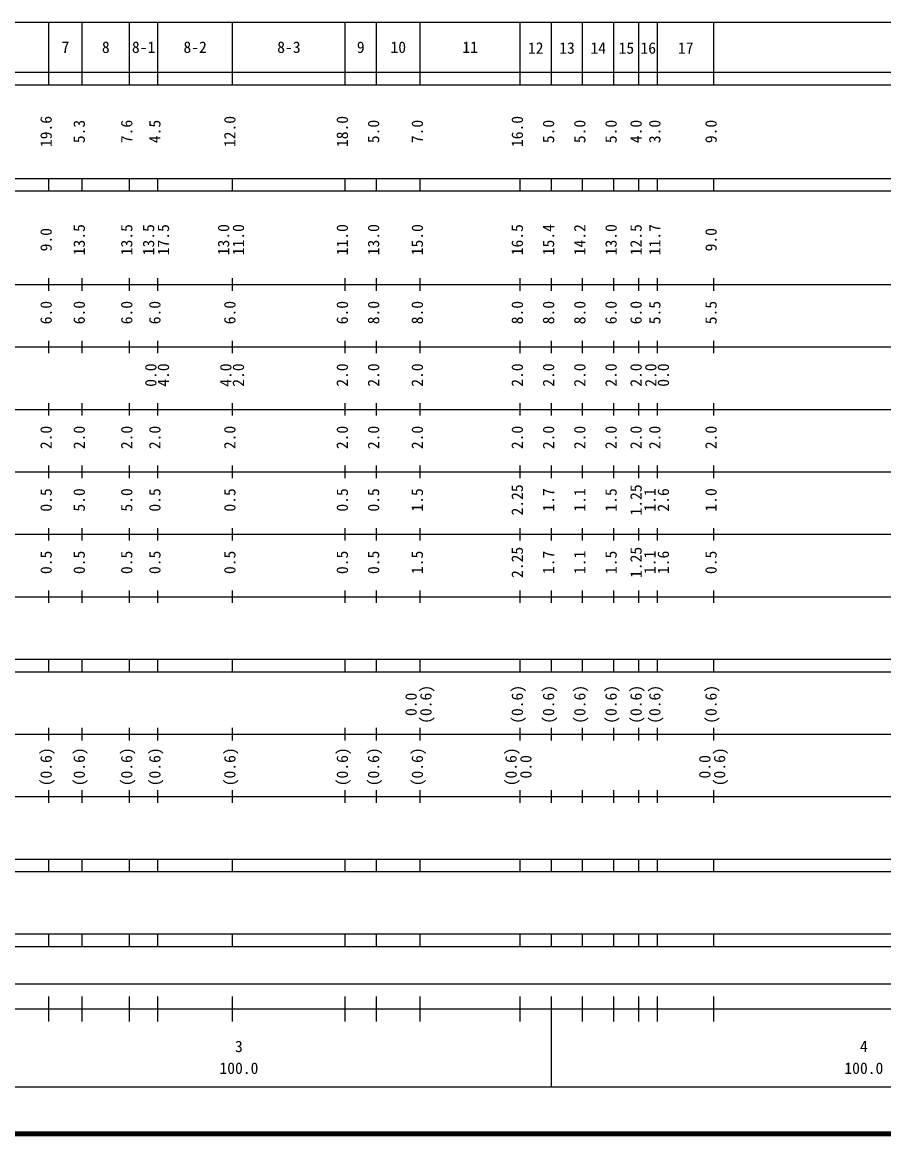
# Model space of a CAD drawing. Units: millimetres on the paper, enlarged 1000 times. Extents: x 40000 to 680000, y 20000 to 380000.
# Drawn here: x 283331 to 421185, y 20000 to 198000 of the extents above; entities that cross this region are included whole.
import ezdxf
from ezdxf.enums import TextEntityAlignment as Align

# ---------------------------------------------------------------- set-up
doc = ezdxf.new("R2010")
doc.units = ezdxf.units.MM
doc.header["$LTSCALE"] = 1000
doc.layers.add('M-TTL', color=2, linetype='Continuous', lineweight=140)
doc.layers.add('M-TTL-BAND', color=7, linetype='Continuous', lineweight=25)
doc.styles.add('ＭＳ ゴシック', font='')
doc.styles.get('ＭＳ ゴシック').set_extended_font_data('MS Gothic')

msp = doc.modelspace()

# ---------------------------------------------------------------- linework, layer by layer
at = {"layer": 'M-TTL'}
msp.add_line((40000, 20000), (680000, 20000), dxfattribs=at)
at = {"layer": 'M-TTL-BAND'}
for p, q in [((68000, 198000), (579000, 198000)), ((287600, 188000), (287600, 198000)), ((292900, 188000), (292900, 198000)), ((300500, 188000), (300500, 198000)), ((305000, 188000), (305000, 198000)), ((317000, 188000), (317000, 198000)), ((335000, 188000), (335000, 198000)), ((340000, 188000), (340000, 198000)), ((347000, 188000), (347000, 198000)), ((363000, 188000), (363000, 198000)), ((368000, 188000), (368000, 198000)), ((373000, 188000), (373000, 198000)), ((378000, 188000), (378000, 198000)), ((382000, 188000), (382000, 198000)), ((385000, 188000), (385000, 198000)), ((394000, 188000), (394000, 198000)), ((40000, 190000), (579000, 190000)), ((40000, 188000), (579000, 188000)), ((40000, 173000), (579000, 173000)), ((287600, 171000), (287600, 173000)), ((292900, 171000), (292900, 173000)), ((300500, 171000), (300500, 173000)), ((305000, 171000), (305000, 173000)), ((317000, 171000), (317000, 173000)), ((335000, 171000), (335000, 173000)), ((340000, 171000), (340000, 173000)), ((347000, 171000), (347000, 173000)), ((363000, 171000), (363000, 173000)), ((368000, 171000), (368000, 173000)), ((373000, 171000), (373000, 173000)), ((378000, 171000), (378000, 173000)), ((382000, 171000), (382000, 173000)), ((385000, 171000), (385000, 173000)), ((394000, 171000), (394000, 173000)), ((40000, 171000), (579000, 171000)), ((287600, 155000), (287600, 157000)), ((292900, 155000), (292900, 157000)), ((300500, 155000), (300500, 157000)), ((305000, 155000), (305000, 157000)), ((317000, 155000), (317000, 157000)), ((335000, 155000), (335000, 157000)), ((340000, 155000), (340000, 157000)), ((347000, 155000), (347000, 157000)), ((363000, 155000), (363000, 157000)), ((368000, 155000), (368000, 157000)), ((373000, 155000), (373000, 157000)), ((378000, 155000), (378000, 157000)), ((382000, 155000), (382000, 157000)), ((385000, 155000), (385000, 157000)), ((394000, 155000), (394000, 157000)), ((40000, 156000), (579000, 156000)), ((46000, 146000), (579000, 146000)), ((287600, 145000), (287600, 147000)), ((292900, 145000), (292900, 147000)), ((300500, 145000), (300500, 147000)), ((305000, 145000), (305000, 147000)), ((317000, 145000), (317000, 147000)), ((335000, 145000), (335000, 147000)), ((340000, 145000), (340000, 147000)), ((347000, 145000), (347000, 147000)), ((363000, 145000), (363000, 147000)), ((368000, 145000), (368000, 147000)), ((373000, 145000), (373000, 147000)), ((378000, 145000), (378000, 147000)), ((382000, 145000), (382000, 147000)), ((385000, 145000), (385000, 147000)), ((394000, 145000), (394000, 147000)), ((52000, 136000), (579000, 136000)), ((287600, 135000), (287600, 137000)), ((292900, 135000), (292900, 137000)), ((300500, 135000), (300500, 137000)), ((305000, 135000), (305000, 137000)), ((317000, 135000), (317000, 137000)), ((335000, 135000), (335000, 137000)), ((340000, 135000), (340000, 137000)), ((347000, 135000), (347000, 137000)), ((363000, 135000), (363000, 137000)), ((368000, 135000), (368000, 137000)), ((373000, 135000), (373000, 137000)), ((378000, 135000), (378000, 137000)), ((382000, 135000), (382000, 137000)), ((385000, 135000), (385000, 137000)), ((394000, 135000), (394000, 137000)), ((287600, 125000), (287600, 127000)), ((292900, 125000), (292900, 127000)), ((300500, 125000), (300500, 127000)), ((305000, 125000), (305000, 127000)), ((317000, 125000), (317000, 127000)), ((335000, 125000), (335000, 127000)), ((340000, 125000), (340000, 127000)), ((347000, 125000), (347000, 127000)), ((363000, 125000), (363000, 127000)), ((368000, 125000), (368000, 127000)), ((373000, 125000), (373000, 127000)), ((378000, 125000), (378000, 127000)), ((382000, 125000), (382000, 127000)), ((385000, 125000), (385000, 127000)), ((394000, 125000), (394000, 127000)), ((46000, 126000), (579000, 126000)), ((52000, 116000), (579000, 116000)), ((287600, 115000), (287600, 117000)), ((292900, 115000), (292900, 117000)), ((300500, 115000), (300500, 117000)), ((305000, 115000), (305000, 117000)), ((317000, 115000), (317000, 117000)), ((335000, 115000), (335000, 117000)), ((340000, 115000), (340000, 117000)), ((347000, 115000), (347000, 117000)), ((363000, 115000), (363000, 117000)), ((368000, 115000), (368000, 117000)), ((373000, 115000), (373000, 117000)), ((378000, 115000), (378000, 117000)), ((382000, 115000), (382000, 117000)), ((385000, 115000), (385000, 117000)), ((394000, 115000), (394000, 117000)), ((287600, 105000), (287600, 107000)), ((292900, 105000), (292900, 107000)), ((300500, 105000), (300500, 107000)), ((305000, 105000), (305000, 107000)), ((317000, 105000), (317000, 107000)), ((335000, 105000), (335000, 107000)), ((340000, 105000), (340000, 107000)), ((347000, 105000), (347000, 107000)), ((363000, 105000), (363000, 107000)), ((368000, 105000), (368000, 107000)), ((373000, 105000), (373000, 107000)), ((378000, 105000), (378000, 107000)), ((382000, 105000), (382000, 107000)), ((385000, 105000), (385000, 107000)), ((394000, 105000), (394000, 107000)), ((46000, 106000), (579000, 106000)), ((40000, 96000), (579000, 96000)), ((287600, 94000), (287600, 96000)), ((292900, 94000), (292900, 96000)), ((300500, 94000), (300500, 96000)), ((305000, 94000), (305000, 96000)), ((317000, 94000), (317000, 96000)), ((335000, 94000), (335000, 96000)), ((340000, 94000), (340000, 96000)), ((347000, 94000), (347000, 96000)), ((363000, 94000), (363000, 96000)), ((368000, 94000), (368000, 96000)), ((373000, 94000), (373000, 96000)), ((378000, 94000), (378000, 96000)), ((382000, 94000), (382000, 96000)), ((385000, 94000), (385000, 96000)), ((394000, 94000), (394000, 96000)), ((40000, 94000), (579000, 94000)), ((49000, 84000), (579000, 84000)), ((287600, 83000), (287600, 85000)), ((292900, 83000), (292900, 85000)), ((300500, 83000), (300500, 85000)), ((305000, 83000), (305000, 85000)), ((317000, 83000), (317000, 85000)), ((335000, 83000), (335000, 85000)), ((340000, 83000), (340000, 85000)), ((347000, 83000), (347000, 85000)), ((363000, 83000), (363000, 85000)), ((368000, 83000), (368000, 85000)), ((373000, 83000), (373000, 85000)), ((378000, 83000), (378000, 85000)), ((382000, 83000), (382000, 85000)), ((385000, 83000), (385000, 85000)), ((394000, 83000), (394000, 85000)), ((287600, 73000), (287600, 75000)), ((292900, 73000), (292900, 75000)), ((300500, 73000), (300500, 75000)), ((305000, 73000), (305000, 75000)), ((317000, 73000), (317000, 75000)), ((335000, 73000), (335000, 75000)), ((340000, 73000), (340000, 75000)), ((347000, 73000), (347000, 75000)), ((363000, 73000), (363000, 75000)), ((368000, 73000), (368000, 75000)), ((373000, 73000), (373000, 75000)), ((378000, 73000), (378000, 75000)), ((382000, 73000), (382000, 75000)), ((385000, 73000), (385000, 75000)), ((394000, 73000), (394000, 75000)), ((40000, 74000), (579000, 74000)), ((40000, 64000), (579000, 64000)), ((287600, 62000), (287600, 64000)), ((292900, 62000), (292900, 64000)), ((300500, 62000), (300500, 64000)), ((305000, 62000), (305000, 64000)), ((317000, 62000), (317000, 64000)), ((335000, 62000), (335000, 64000)), ((340000, 62000), (340000, 64000)), ((347000, 62000), (347000, 64000)), ((363000, 62000), (363000, 64000)), ((368000, 62000), (368000, 64000)), ((373000, 62000), (373000, 64000)), ((378000, 62000), (378000, 64000)), ((382000, 62000), (382000, 64000)), ((385000, 62000), (385000, 64000)), ((394000, 62000), (394000, 64000)), ((40000, 62000), (579000, 62000)), ((40000, 52000), (579000, 52000)), ((287600, 50000), (287600, 52000)), ((292900, 50000), (292900, 52000)), ((300500, 50000), (300500, 52000)), ((305000, 50000), (305000, 52000)), ((317000, 50000), (317000, 52000)), ((335000, 50000), (335000, 52000)), ((340000, 50000), (340000, 52000)), ((347000, 50000), (347000, 52000)), ((363000, 50000), (363000, 52000)), ((368000, 50000), (368000, 52000)), ((373000, 50000), (373000, 52000)), ((378000, 50000), (378000, 52000)), ((382000, 50000), (382000, 52000)), ((385000, 50000), (385000, 52000)), ((394000, 50000), (394000, 52000)), ((40000, 50000), (579000, 50000)), ((71000, 44000), (565000, 44000)), ((287600, 38000), (287600, 42000)), ((292900, 38000), (292900, 42000)), ((300500, 38000), (300500, 42000)), ((305000, 38000), (305000, 42000)), ((317000, 38000), (317000, 42000)), ((317000, 38000), (317000, 42000)), ((335000, 38000), (335000, 42000)), ((340000, 38000), (340000, 42000)), ((347000, 38000), (347000, 42000)), ((363000, 38000), (363000, 42000)), ((368000, 27500), (368000, 42000)), ((373000, 38000), (373000, 42000)), ((378000, 38000), (378000, 42000)), ((382000, 38000), (382000, 42000)), ((385000, 38000), (385000, 42000)), ((394000, 38000), (394000, 42000)), ((40000, 40000), (579000, 40000)), ((68000, 27500), (579000, 27500))]:
    msp.add_line(p, q, dxfattribs=at)

# ---------------------------------------------------------------- texts
at = {"layer": 'M-TTL-BAND', "style": 'ＭＳ ゴシック'}
for s, p in [('7', (290250, 194000)), ('8', (296700, 194000)), ('8-1', (302750, 194000)), ('8-2', (311000, 194000)), ('8-3', (326000, 194000)), ('9', (337500, 194000)), ('10', (343500, 194000)), ('11', (355000, 194000))]:
    msp.add_text(s, height=1833, dxfattribs=at).set_placement(p, align=Align.MIDDLE_CENTER)
for s, p in [('12', (365500, 192405)), ('13', (370500, 192405)), ('14', (375500, 192405)), ('15', (380000, 192405)), ('16', (383500, 192405)), ('17', (389500, 192405)), ('3', (318000, 32523)), ('4', (418000, 32523)), ('100.0', (318000, 29033)), ('100.0', (418000, 29033))]:
    msp.add_text(s, height=1833, dxfattribs=at).set_placement(p, align=Align.BOTTOM_CENTER)
for s, p in [('19.6', (288600, 180500)), ('5.3', (293900, 180500)), ('7.6', (301500, 180500)), ('4.5', (306000, 180500)), ('12.0', (318000, 180500)), ('18.0', (336000, 180500)), ('5.0', (341000, 180500)), ('7.0', (348000, 180500)), ('16.0', (364000, 180500)), ('5.0', (369000, 180500)), ('5.0', (374000, 180500)), ('5.0', (379000, 180500)), ('4.0', (383000, 180500)), ('3.0', (386000, 180500)), ('9.0', (395000, 180500)), ('15.4', (369000, 163174)), ('14.2', (374000, 163174)), ('9.0', (288600, 163174)), ('13.5', (293900, 163174)), ('13.5', (301500, 163174)), ('13.5', (305000, 163174)), ('17.5', (307370, 163174)), ('13.0', (317000, 163174)), ('11.0', (319370, 163174)), ('11.0', (336000, 163174)), ('13.0', (341000, 163174)), ('15.0', (348000, 163174)), ('16.5', (364000, 163174)), ('13.0', (379000, 163174)), ('12.5', (383000, 163174)), ('11.7', (386000, 163174)), ('9.0', (395000, 163174)), ('6.0', (288600, 151500)), ('6.0', (293900, 151500)), ('6.0', (301500, 151500)), ('6.0', (306000, 151500)), ('6.0', (318000, 151500)), ('6.0', (336000, 151500)), ('8.0', (341000, 151500)), ('8.0', (348000, 151500)), ('8.0', (364000, 151500)), ('8.0', (369000, 151500)), ('8.0', (374000, 151500)), ('6.0', (379000, 151500)), ('6.0', (383000, 151500)), ('5.5', (386000, 151500)), ('5.5', (395000, 151500)), ('0.0', (305357, 141490)), ('4.0', (307370, 141500)), ('4.0', (317357, 141490)), ('2.0', (319370, 141500)), ('2.0', (336000, 141500)), ('2.0', (341000, 141500)), ('2.0', (348000, 141500)), ('2.0', (364000, 141500)), ('2.0', (369000, 141500)), ('2.0', (374000, 141500)), ('2.0', (379000, 141500)), ('2.0', (383000, 141500)), ('2.0', (385357, 141490)), ('0.0', (387370, 141500)), ('2.0', (288600, 131500)), ('2.0', (293900, 131500)), ('2.0', (301500, 131500)), ('2.0', (306000, 131500)), ('2.0', (318000, 131500)), ('2.0', (336000, 131500)), ('2.0', (341000, 131500)), ('2.0', (348000, 131500)), ('2.0', (364000, 131500)), ('2.0', (369000, 131500)), ('2.0', (374000, 131500)), ('2.0', (379000, 131500)), ('2.0', (383000, 131500)), ('2.0', (386000, 131500)), ('2.0', (395000, 131500)), ('0.5', (288600, 121500)), ('5.0', (293900, 121500)), ('5.0', (301500, 121500)), ('0.5', (306000, 121500)), ('0.5', (318000, 121500)), ('0.5', (336000, 121500)), ('0.5', (341000, 121500)), ('1.5', (348000, 121500)), ('2.25', (364000, 121500)), ('1.7', (369000, 121500)), ('1.1', (374000, 121500)), ('1.5', (379000, 121500)), ('1.25', (383000, 121500)), ('1.1', (385216, 121500)), ('2.6', (387370, 121500)), ('1.0', (395000, 121500)), ('0.5', (288600, 111500)), ('0.5', (293900, 111500)), ('0.5', (301500, 111500)), ('0.5', (306000, 111500)), ('0.5', (318000, 111500)), ('0.5', (336000, 111500)), ('0.5', (341000, 111500)), ('1.5', (348000, 111500)), ('2.25', (364000, 111500)), ('1.7', (369000, 111500)), ('1.1', (374000, 111500)), ('1.5', (379000, 111500)), ('1.25', (383000, 111500)), ('1.1', (385216, 111500)), ('1.6', (387370, 111500)), ('0.5', (395000, 111500)), ('(0.6)', (349370, 88764)), ('(0.6)', (364000, 88764)), ('(0.6)', (369000, 88764)), ('(0.6)', (374000, 88764)), ('(0.6)', (379000, 88764)), ('(0.6)', (383000, 88764)), ('(0.6)', (386000, 88764)), ('(0.6)', (395000, 88764)), ('0.0', (347000, 88764)), ('(0.6)', (288600, 78764)), ('(0.6)', (293900, 78764)), ('(0.6)', (301500, 78764)), ('(0.6)', (306000, 78764)), ('(0.6)', (318000, 78764)), ('(0.6)', (336000, 78764)), ('(0.6)', (341000, 78764)), ('(0.6)', (348000, 78764)), ('(0.6)', (363000, 78764)), ('0.0', (365370, 78764)), ('0.0', (394000, 78764)), ('(0.6)', (396370, 78764))]:
    msp.add_text(s, height=1833, rotation=90, dxfattribs=at).set_placement(p, align=Align.BOTTOM_CENTER)

doc.saveas('drawing.dxf')
